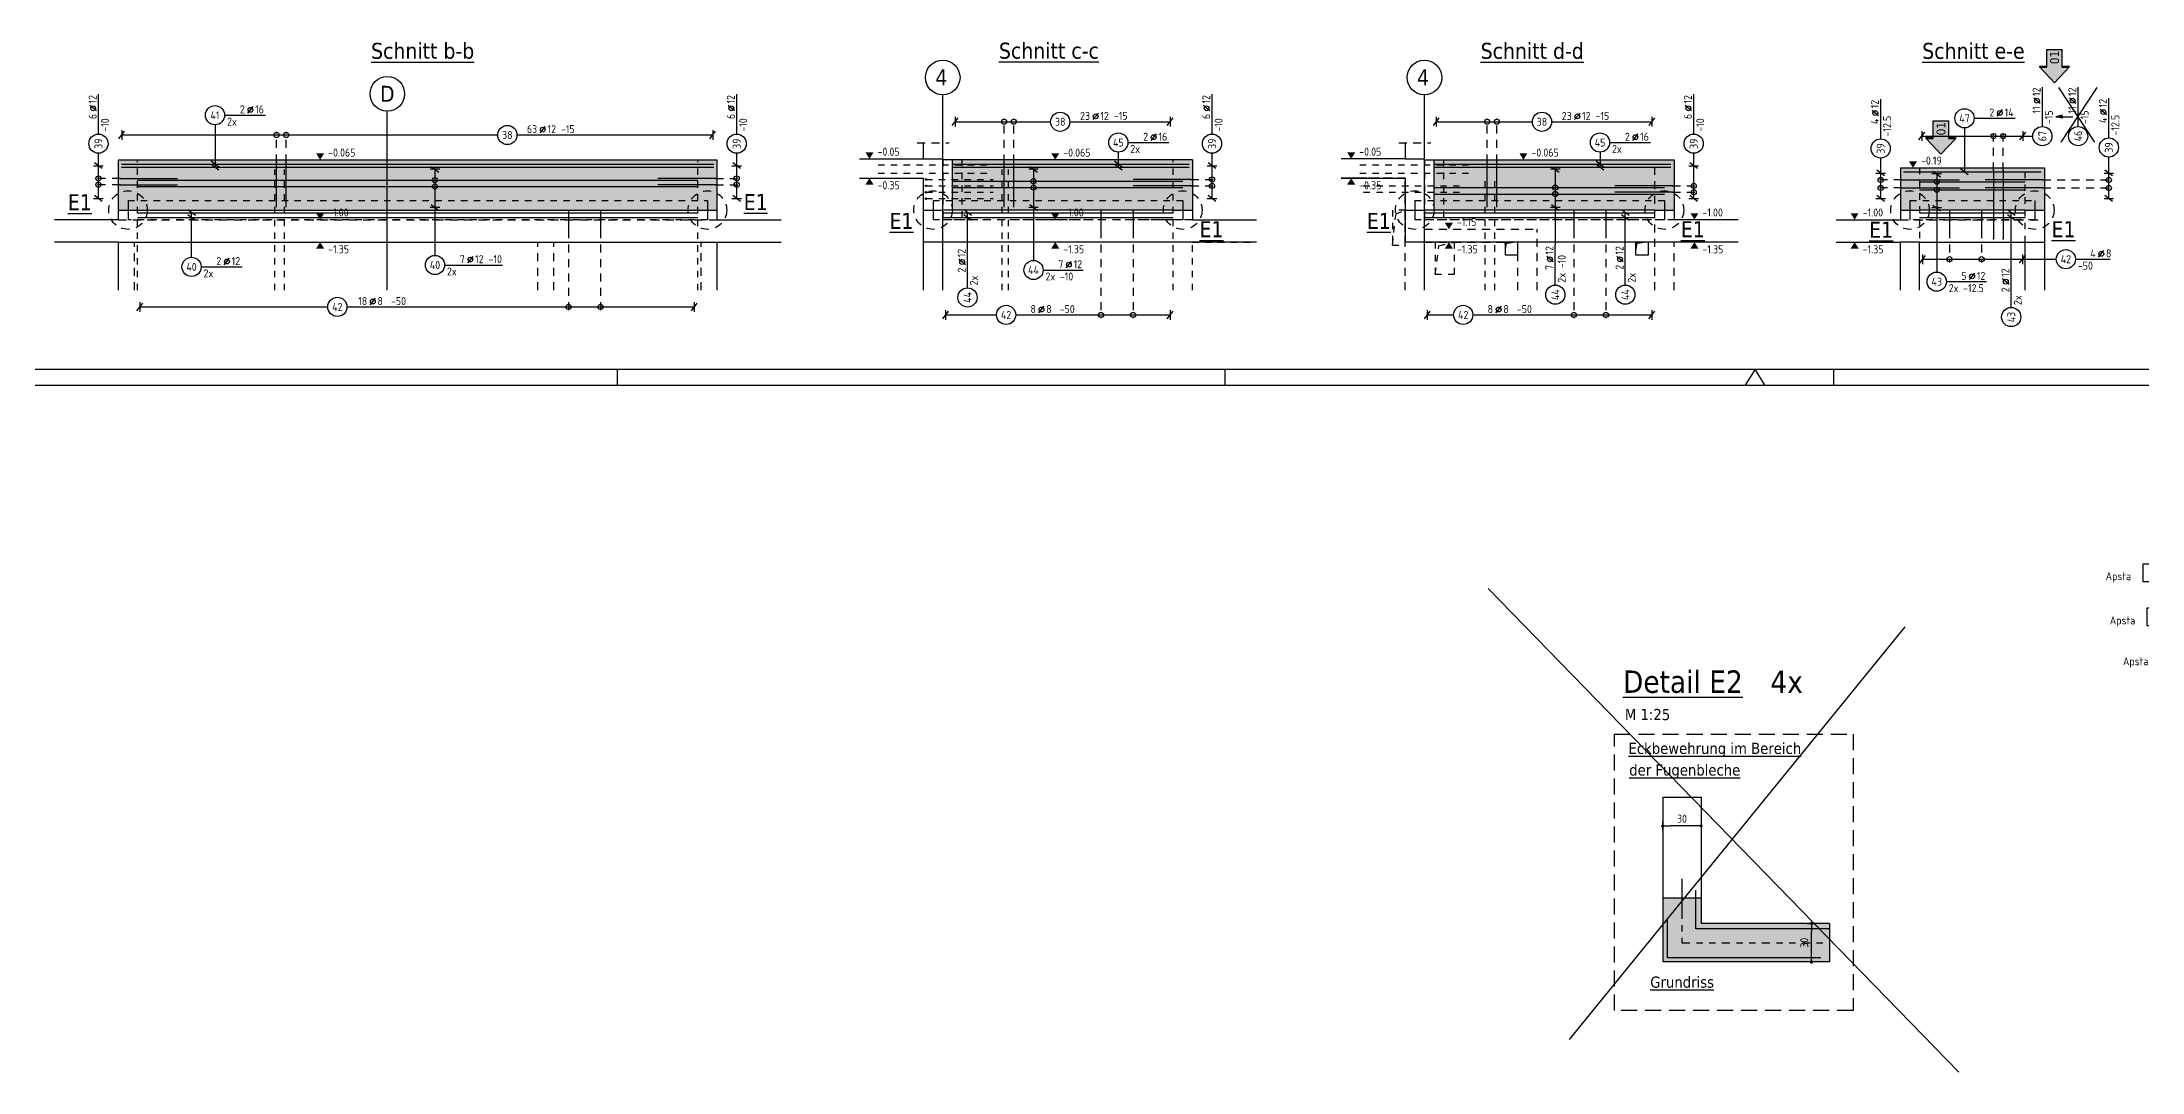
# Model space of a CAD drawing. Extents: x -14 to 117, y -15 to 42.
# Drawn here: x 12.47 to 45.27, y -10.73 to 5.36 of the extents above; entities that cross this region are included whole.
import ezdxf
from ezdxf.enums import TextEntityAlignment as Align

# ---------------------------------------------------------------- set-up
doc = ezdxf.new("R2010")
doc.units = 0
doc.header["$LTSCALE"] = 0.5
for name, pattern in [('AUSGEZOGEN', [1000.01, 1000, 0.01]), ('DOT', [0.175, 0.05, -0.125]), ('GETRENNT2', [0.625, 0.25, -0.125, 0, -0.125, 0, -0.125]), ('HIDDEN', [0.375, 0.25, -0.125]), ('HIDDEN2', [0.187, 0.125, -0.062]), ('HIDDEN4', [0.12, 0.02, -0.1]), ('PUNKT', [0.175, 0.05, -0.125]), ('STRICHLINIE', [0.75, 0.5, -0.25]), ('VERDECKT', [0.375, 0.25, -0.125])]:
    doc.linetypes.add(name, pattern=pattern)
for name, color, linetype in [('ACHSEN', 7, 'Continuous'), ('AFB', 7, 'Continuous'), ('AFU', 7, 'Continuous'), ('APS', 7, 'Continuous'), ('BETON', 7, 'Continuous'), ('DETAIL', 7, 'Continuous'), ('DRUEBER', 7, 'Continuous'), ('Fugenband', 7, 'Continuous'), ('grau_dunkel', 7, 'Continuous'), ('grau_hell', 7, 'Continuous'), ('grau_mittel', 7, 'Continuous'), ('HILFE', 7, 'Continuous'), ('index', 7, 'Continuous'), ('koten', 7, 'Continuous'), ('MASSE', 7, 'Continuous'), ('OBJEKT', 7, 'Continuous'), ('RAHMEN', 7, 'Continuous'), ('RND', 7, 'Continuous'), ('SCHATTEN', 7, 'Continuous'), ('SFP_Achsen', 7, 'Continuous'), ('TEXT', 7, 'Continuous'), ('VERDECKT', 7, 'Continuous'), ('WBZ', 7, 'Continuous')]:
    doc.layers.add(name, color=color, linetype=linetype)
doc.layers.add('NOPLOT', color=7, linetype='Continuous', plot=False)
doc.styles.add('helv', font='tahoma.ttf')
doc.styles.add('txt', font='isocp.shx')
doc.linetypes.add('AFU_50K', pattern='A,0.15,["/",Standard,S=0.2,R=0,X=-0.01,Y=-0.1],0.07,["/",Standard,S=0.2,R=0,X=-0.01,Y=-0.1],0.15', length=0.37)
doc.linetypes.add('AFU_50L', pattern='A,0.75,["/",Standard,S=0.2,R=0,X=-0.01,Y=-0.1],0.07,["/",Standard,S=0.2,R=0,X=-0.01,Y=-0.1],0.75', length=1.57)
doc.linetypes.add('AFU_50M', pattern='A,0.45,["/",Standard,S=0.2,R=0,X=-0.01,Y=-0.1],0.07,["/",Standard,S=0.2,R=0,X=-0.01,Y=-0.1],0.45', length=0.97)
doc.dimstyles.new('DOT_I', dxfattribs={"dimscale": 0.5, "dimtxt": 0.25, "dimasz": 0.25, "dimexe": 0.1, "dimexo": 0.3, "dimgap": 0.1, "dimtad": 1, "dimdec": 3, "dimzin": 3, "dimtxsty": 'txt', "dimblk": 'DOT', "dimblk1": 'DOT', "dimblk2": 'DOT', "dimsah": 1, "dimcen": 0.1, "dimse1": 1, "dimse2": 1, "dimazin": 0, "dimtfac": 1, "dimtdec": 4, "dimtix": 1, "dimtmove": 2, "dimatfit": 3, "dimfxl": 0, "dimtvp": 1, "dimtolj": 1, "dimtzin": 0, "dimarcsym": 0})

# ---------------------------------------------------------------- blocks, each defined once
blk = doc.blocks.new('okrd_o')
at = {"layer": 'koten', "color": 7, "linetype": 'Continuous'}
blk.add_solid([(-0.125, 0.202), (0.125, 0.202), (0, 0)], dxfattribs=at)
at = {"layer": 'koten', "style": 'txt'}
blk.add_attdef('OKRD', (0.25, 0.1), '', height=0.25, dxfattribs=at)
blk = doc.blocks.new('okrd_u')
at = {"layer": 'koten', "color": 7, "linetype": 'Continuous'}
blk.add_solid([(-0.125, -0.202), (0.125, -0.202), (0, 0)], dxfattribs=at)
at = {"layer": 'koten', "style": 'txt'}
blk.add_attdef('OKRD', (0.25, -0.35), '', height=0.25, dxfattribs=at)
blk = doc.blocks.new('lei_gre')
at = {"layer": 'RND', "color": 7, "linetype": 'Continuous'}
for p, q in [((-0.09, -0.12), (0.09, 0.12)), ((0, 0.15), (0, -0.15))]:
    blk.add_line(p, q, dxfattribs=at)
blk = doc.blocks.new('RND_LEI')
at = {"layer": 'RND', "color": 7, "linetype": 'Continuous'}
blk.add_line((1.022, 0.066), (1.19, 0.27), dxfattribs=at)
for centre, radius in [((0, 0), 0.3), ((1.106, 0.168), 0.075)]:
    blk.add_circle(centre, radius, dxfattribs=at)
at = {"layer": 'RND', "color": 7, "linetype": 'Continuous', "style": 'txt'}
blk.add_attdef('POSL', text='', height=0.25, dxfattribs=at).set_placement((0, 0), align=Align.MIDDLE)
blk.add_attdef('ANZ', text='', height=0.25, dxfattribs=at).set_placement((0.931, 0.057), align=Align.RIGHT)
for tag, p in [('DUM', (1.253, 0.057)), ('ABSTD', (1.674, 0.057)), ('POSTXT', (0.374, -0.327))]:
    blk.add_attdef(tag, p, '', height=0.25, dxfattribs=at)
blk = doc.blocks.new('DOT')
at = {"layer": 'MASSE', "color": 7, "linetype": 'Continuous'}
for p, q in [((0, 0), (-1, 0)), ((0, 0.54), (0, -0.54))]:
    blk.add_line(p, q, dxfattribs=at)
at = {"layer": 'MASSE', "color": 7, "linetype": 'Continuous', "const_width": 0.2}
blk.add_lwpolyline([(-0.1, 0, 1), (0.1, 0, 1)], format="xyb", close=True, dxfattribs=at)
blk = doc.blocks.new('*D67')
at = {"layer": 'Defpoints', "color": 0, "linetype": 'AUSGEZOGEN', "transparency": 16777216}
for p in [(40.106, -8.412), (40.106, -8.412), (40.106, -9.012)]:
    blk.add_point(p, dxfattribs=at)
at = {"layer": 'MASSE', "color": 0, "linetype": 'AUSGEZOGEN', "lineweight": -2, "transparency": 16777216}
blk.add_line((40.106, -8.887), (40.106, -8.537), dxfattribs=at)
at = {"layer": 'MASSE', "color": 0, "linetype": 'AUSGEZOGEN', "lineweight": -2, "transparency": 16777216, "xscale": 0.125, "yscale": 0.125, "zscale": 0.125}
for p, rotation in [((40.106, -8.412), 90), ((40.106, -9.012), 270)]:
    blk.add_blockref('DOT', p, dxfattribs=dict(at, rotation=rotation))
at = {"layer": 'MASSE', "color": 0, "linetype": 'AUSGEZOGEN', "transparency": 16777216, "insert": (39.993, -8.712), "char_height": 0.125, "attachment_point": 5, "rotation": 90, "style": 'txt'}
blk.add_mtext('\\A1;30', dxfattribs=at)
blk = doc.blocks.new('*D68')
at = {"layer": 'Defpoints', "color": 0, "linetype": 'AUSGEZOGEN', "transparency": 16777216}
for p in [(37.783, -6.886), (37.783, -6.886), (38.383, -6.886)]:
    blk.add_point(p, dxfattribs=at)
at = {"layer": 'MASSE', "color": 0, "linetype": 'AUSGEZOGEN', "lineweight": -2, "transparency": 16777216}
blk.add_line((38.258, -6.886), (37.908, -6.886), dxfattribs=at)
at = {"layer": 'MASSE', "color": 0, "linetype": 'AUSGEZOGEN', "lineweight": -2, "transparency": 16777216, "xscale": 0.125, "yscale": 0.125, "zscale": 0.125, "rotation": 180}
blk.add_blockref('DOT', (37.783, -6.886), dxfattribs=at)
at = {"layer": 'MASSE', "color": 0, "linetype": 'AUSGEZOGEN', "lineweight": -2, "transparency": 16777216, "xscale": 0.125, "yscale": 0.125, "zscale": 0.125}
blk.add_blockref('DOT', (38.383, -6.886), dxfattribs=at)
at = {"layer": 'MASSE', "color": 0, "linetype": 'AUSGEZOGEN', "transparency": 16777216, "insert": (38.083, -6.774), "char_height": 0.125, "attachment_point": 5, "style": 'txt'}
blk.add_mtext('\\A1;30', dxfattribs=at)
blk = doc.blocks.new('APS_AUSZ')
at = {"layer": 'APS', "color": 1, "linetype": 'Continuous'}
blk.add_lwpolyline([(0.261, 0), (-0.261, 0), (-0.261, 0.565), (0.261, 0.565)], close=True, dxfattribs=at)
at = {"layer": 'APS', "color": 7, "linetype": 'Continuous', "style": 'txt'}
for s, p in [('Apsta', (-1.43, 0.049)), ('Stück', (1.528, 0.049))]:
    blk.add_text(s, height=0.25, dxfattribs=at).set_placement(p)
at = {"layer": 'APS', "color": 1, "linetype": 'Continuous', "style": 'txt'}
blk.add_attdef('POSA', text='', height=0.35, dxfattribs=at).set_placement((0, 0.126), align=Align.CENTER)
at = {"layer": 'APS', "color": 7, "linetype": 'Continuous', "style": 'txt'}
blk.add_attdef('STKA', text='', height=0.25, dxfattribs=at).set_placement((1.291, 0.049), align=Align.RIGHT)
blk.add_attdef('ARTA', (2.668, 0.049), '', height=0.25, dxfattribs=at)
at = {"layer": 'APS', "style": 'txt'}
blk.add_attdef('TEXTA', (3.962, 0.049), '', height=0.25, dxfattribs=at)
blk = doc.blocks.new('A0-38-0')
at = {"color": 7, "linetype": 'Continuous'}
for p, q in [((78.45, 0.5), (78.14, 0)), ((78.76, 0), (78.45, 0.5))]:
    blk.add_line(p, q, dxfattribs=at)
at = {"layer": 'RAHMEN'}
blk.add_line((0, 0), (156.9, 0), dxfattribs=at)
at = {"layer": 'RAHMEN', "color": 5}
blk.add_line((2, 0.5), (156.4, 0.5), dxfattribs=at)
at = {"layer": 'RAHMEN', "color": 7}
for p, q in [((42.9, 0.5), (42.9, 0)), ((61.9, 0), (61.9, 0.5)), ((80.9, 0.5), (80.9, 0))]:
    blk.add_line(p, q, dxfattribs=at)
blk = doc.blocks.new('hin_ind5')
at = {"layer": 'grau_hell', "linetype": 'AUSGEZOGEN'}
h = blk.add_hatch(color=9, dxfattribs=at)
h.dxf.hatch_style = 2
h.paths.add_polyline_path([(0, 0), (0.619, -0.577), (0.619, -0.3), (1.306, -0.3), (1.306, 0.3), (0.619, 0.3), (0.619, 0.577)])
h.paths.add_polyline_path([(0.34, -0.274), (1.311, -0.274), (1.311, 0.274), (0.34, 0.274)], flags=9)
at = {"layer": 'OBJEKT', "linetype": 'AUSGEZOGEN'}
for points in [[(0.619, 0.3), (0.66, 0.3), (0.66, 0.577), (0.619, 0.577)], [(0.619, -0.577), (0.66, -0.577), (0.66, -0.3), (0.619, -0.3)]]:
    blk.add_hatch(color=1, dxfattribs=at).paths.add_polyline_path(points)
at = {"layer": 'OBJEKT', "color": 1, "linetype": 'AUSGEZOGEN'}
for p, q in [((0, 0), (0.619, 0.577)), ((0, 0), (0.619, -0.577)), ((0.619, 0.577), (0.619, 0.3)), ((0.619, 0.577), (0.66, 0.577)), ((0.619, 0.3), (1.306, 0.3)), ((0.66, 0.577), (0.66, 0.3)), ((1.306, 0.3), (1.306, -0.3)), ((0.619, -0.3), (0.619, -0.577)), ((0.619, -0.3), (1.306, -0.3)), ((0.66, -0.3), (0.66, -0.577))]:
    blk.add_line(p, q, dxfattribs=at)
at = {"layer": 'OBJEKT', "color": 7, "linetype": 'AUSGEZOGEN'}
blk.add_line((0.619, -0.577), (0.66, -0.577), dxfattribs=at)
at = {"layer": 'index', "color": 1, "linetype": 'Continuous', "style": 'helv'}
blk.add_attdef('INDEX', text='', height=0.35, rotation=360, dxfattribs=at).set_placement((1.259, 0), align=Align.MIDDLE_RIGHT)
blk = doc.blocks.new('Pfeillinie')
at = {"layer": 'TEXT', "linetype": 'Continuous'}
blk.add_hatch(color=7, dxfattribs=at).paths.add_polyline_path([(0, 0), (-0.8, 0.2), (-0.8, 0), (-0.8, -0.2)])
at = {"layer": 'TEXT', "color": 7, "linetype": 'Continuous'}
for p, q in [((-0.8, 0), (-0.8, 0.2)), ((-0.8, 0.2), (0, 0)), ((-0.8, 0), (-0.8, -0.2)), ((-0.8, -0.2), (0, 0))]:
    blk.add_line(p, q, dxfattribs=at)

msp = doc.modelspace()

# ---------------------------------------------------------------- hatches: boundary and pattern name
at = {"layer": 'grau_dunkel'}
h = msp.add_hatch(color=21, dxfattribs=at)
h.paths.add_polyline_path([(22.712, 2.7342), (23.012, 2.7342), (23.012, 3.5192), (22.712, 3.5192)])
h.paths.add_polyline_path([(13.962, 3.5192), (13.662, 3.5192), (13.662, 2.7342), (13.962, 2.7342)])
for points in [[(30.4362, 2.7342), (30.4362, 3.5192), (30.1362, 3.5192), (30.1362, 2.7342)], [(37.6598, 2.7342), (37.9598, 2.7342), (37.9598, 3.5192), (37.6598, 3.5192)]]:
    msp.add_hatch(color=21, dxfattribs=at).paths.add_polyline_path(points)
h = msp.add_hatch(color=21, dxfattribs=at)
h.paths.add_polyline_path([(43.7441, 3.3942), (43.4441, 3.3942), (43.4441, 2.7342), (43.7441, 2.7342)])
h.paths.add_polyline_path([(41.7941, 3.3942), (41.4941, 3.3942), (41.4941, 2.7342), (41.7941, 2.7342)])
at = {"layer": 'grau_hell'}
for points in [[(13.962, 2.7342), (22.712, 2.7342), (22.712, 3.5192), (13.962, 3.5192)], [(30.1362, 2.7342), (30.1362, 3.5192), (26.6862, 3.5192), (26.6862, 2.7342)], [(37.6598, 3.5192), (34.2098, 3.5192), (34.2098, 2.7342), (37.6598, 2.7342)], [(41.7941, 3.3942), (41.7941, 2.7342), (43.4441, 2.7342), (43.4441, 3.3942)]]:
    msp.add_hatch(color=9, dxfattribs=at).paths.add_polyline_path(points)
at = {"layer": 'grau_mittel'}
msp.add_hatch(color=61, dxfattribs=at).paths.add_polyline_path([(38.383, -8.0122), (37.783, -8.0122), (37.783, -9.0122), (40.3864, -9.0122), (40.3864, -8.4122), (38.383, -8.4122)])

# ---------------------------------------------------------------- linework, layer by layer
at = {"layer": 'ACHSEN', "color": 140, "linetype": 'AUSGEZOGEN'}
for p, q in [((17.862, 1.4842), (17.862, 4.2792)), ((26.5362, 1.4842), (26.5362, 4.5342)), ((34.0598, 1.4842), (34.0598, 4.5342))]:
    msp.add_line(p, q, dxfattribs=at)
at = {"layer": 'AFB', "color": 1, "linetype": 'AUSGEZOGEN'}
for p, q in [((13.812, 2.8842), (13.812, 2.5842)), ((22.862, 2.8842), (22.862, 2.5842)), ((26.3862, 2.8842), (26.3862, 2.5842)), ((30.2862, 2.8842), (30.2862, 2.5842)), ((33.9098, 2.8842), (33.9098, 2.5842)), ((37.8098, 2.8842), (37.8098, 2.5842)), ((41.6441, 2.8842), (41.6441, 2.5842)), ((43.5941, 2.8842), (43.5941, 2.5842))]:
    msp.add_line(p, q, dxfattribs=at)
at = {"layer": 'AFU', "color": 8, "linetype": 'AFU_50K'}
for p, q in [((26.2362, 3.5342), (26.5362, 3.5342)), ((33.7598, 3.5342), (34.0598, 3.5342)), ((33.7598, 2.7342), (33.7598, 2.2342)), ((41.7941, 2.2342), (41.4941, 2.2342)), ((43.4441, 2.2342), (43.7441, 2.2342))]:
    msp.add_line(p, q, dxfattribs=at)
at = {"layer": 'AFU', "color": 8, "linetype": 'AFU_50L'}
for p, q in [((26.6862, 3.5192), (26.6862, 2.7342)), ((34.2098, 3.5192), (34.2098, 2.7342)), ((32.7598, 3.2342), (33.7598, 3.2342)), ((33.7598, 3.2342), (33.7598, 2.7342)), ((13.962, 2.7342), (22.712, 2.7342)), ((30.1362, 2.7342), (26.5362, 2.7342)), ((37.6598, 2.7342), (34.0598, 2.7342)), ((43.4441, 2.7342), (41.7941, 2.7342)), ((13.662, 2.2342), (23.012, 2.2342)), ((31.4362, 2.2342), (26.2362, 2.2342)), ((35.3198, 2.2342), (33.7598, 2.2342)), ((37.3598, 2.2342), (35.5198, 2.2342)), ((38.9598, 2.2342), (37.5598, 2.2342))]:
    msp.add_line(p, q, dxfattribs=at)
at = {"layer": 'AFU', "color": 8, "linetype": 'AFU_50M'}
for p, q in [((13.662, 2.7342), (13.962, 2.7342)), ((22.712, 2.7342), (23.012, 2.7342)), ((26.2362, 2.7342), (26.5362, 2.7342)), ((30.1362, 2.7342), (30.4362, 2.7342)), ((33.7598, 2.7342), (34.0598, 2.7342)), ((37.6598, 2.7342), (37.9598, 2.7342)), ((41.4941, 2.7342), (41.7941, 2.7342)), ((43.4441, 2.7342), (43.7441, 2.7342)), ((37.783, -8.0122), (38.383, -8.0122))]:
    msp.add_line(p, q, dxfattribs=at)
at = {"layer": 'AFU', "color": 5, "linetype": 'AUSGEZOGEN'}
msp.add_line((38.083, -7.7122), (38.083, -8.3122), dxfattribs=at)
at = {"layer": 'BETON', "color": 6, "linetype": 'AUSGEZOGEN'}
for p, q in [((26.2362, 3.5342), (26.2362, 3.7842)), ((26.5362, 3.5192), (26.5362, 3.7842)), ((33.7598, 3.7842), (33.7598, 3.5342)), ((34.0598, 3.5192), (34.0598, 3.7842)), ((13.662, 3.5192), (23.012, 3.5192)), ((13.662, 2.5842), (13.662, 3.5192)), ((23.012, 2.5842), (23.012, 3.5192)), ((25.2362, 3.5342), (26.2362, 3.5342)), ((30.4362, 3.5192), (26.5362, 3.5192)), ((30.4362, 3.5192), (30.4362, 2.5842)), ((33.7598, 3.5342), (32.7598, 3.5342)), ((34.0598, 3.5192), (37.9598, 3.5192)), ((37.9598, 3.5192), (37.9598, 2.5842)), ((41.4941, 3.3942), (43.7441, 3.3942)), ((41.4941, 3.3942), (41.4941, 2.5842)), ((43.7441, 3.3942), (43.7441, 1.4842)), ((25.2362, 3.2342), (26.2362, 3.2342)), ((26.2362, 1.4842), (26.2362, 3.2342)), ((13.662, 2.5842), (12.662, 2.5842)), ((23.012, 2.5842), (24.012, 2.5842)), ((30.4362, 2.5842), (31.4362, 2.5842)), ((38.9598, 2.5842), (37.9598, 2.5842)), ((40.4941, 2.5842), (41.4941, 2.5842)), ((13.662, 2.2342), (12.662, 2.2342)), ((13.662, 1.4842), (13.662, 2.2342)), ((23.012, 1.4842), (23.012, 2.2342)), ((23.012, 2.2342), (24.012, 2.2342)), ((40.4941, 2.2342), (41.4941, 2.2342)), ((41.4941, 1.4842), (41.4941, 2.2342)), ((41.7941, 1.4842), (41.7941, 2.2342)), ((41.7941, 2.2342), (43.4441, 2.2342)), ((43.4441, 1.4842), (43.4441, 2.2342)), ((37.783, -6.4365), (37.783, -9.0122)), ((38.383, -6.4365), (38.383, -8.4122)), ((40.3864, -8.4122), (38.383, -8.4122)), ((40.3864, -9.0122), (37.783, -9.0122))]:
    msp.add_line(p, q, dxfattribs=at)
for points in [[(35.3198, 2.2342), (35.3198, 2.0342), (35.5198, 2.0342), (35.5198, 2.2342)], [(37.3598, 2.2342), (37.3598, 2.0342), (37.5598, 2.0342), (37.5598, 2.2342)]]:
    msp.add_lwpolyline(points, close=True, dxfattribs=at)
at = {"layer": 'DETAIL', "color": 102, "linetype": 'STRICHLINIE'}
msp.add_lwpolyline([(37.0315, -9.7717), (37.0315, -5.4528), (40.757, -5.4528), (40.757, -9.7717)], close=True, dxfattribs=at)
at = {"layer": 'DETAIL', "color": 102, "linetype": 'VERDECKT'}
for centre in [(13.812, 2.7342), (22.862, 2.7342), (26.3862, 2.7342), (30.2862, 2.7342), (33.9098, 2.7342), (37.8098, 2.7342), (41.6441, 2.7342), (43.5941, 2.7342)]:
    msp.add_circle(centre, 0.3012, dxfattribs=at)
at = {"layer": 'DRUEBER', "color": 7, "linetype": 'DOT'}
for p, q in [((13.962, 1.4842), (13.962, 3.5192)), ((22.712, 1.4842), (22.712, 3.5192)), ((26.5362, 1.4842), (26.5362, 3.5192)), ((34.0598, 3.5192), (34.0598, 2.5842)), ((41.7941, 3.3942), (41.7941, 2.2342)), ((43.4441, 2.2342), (43.4441, 3.3942)), ((33.7598, 3.2342), (32.7598, 3.2342)), ((33.7598, 2.2342), (33.7598, 3.2342)), ((37.9598, 2.5842), (34.0598, 2.5842)), ((30.4362, 2.2342), (31.4362, 2.2342)), ((35.3198, 2.2342), (33.7598, 2.2342)), ((37.3598, 2.2342), (35.5198, 2.2342)), ((38.9598, 2.2342), (37.5598, 2.2342))]:
    msp.add_line(p, q, dxfattribs=at)
at = {"layer": 'DRUEBER', "color": 7, "linetype": 'PUNKT'}
for p, q in [((30.1362, 1.4842), (30.1362, 3.5192)), ((30.4362, 1.4842), (30.4362, 2.2342))]:
    msp.add_line(p, q, dxfattribs=at)
at = {"layer": 'Fugenband', "color": 102, "linetype": 'HIDDEN4'}
for p, q in [((26.5362, 3.5192), (26.5362, 2.5842)), ((26.8362, 3.5192), (26.8362, 2.5842)), ((34.0598, 3.5192), (34.0598, 2.5842)), ((34.3598, 3.5192), (34.3598, 2.5842)), ((13.812, 2.8842), (22.862, 2.8842)), ((26.3862, 2.8842), (30.2862, 2.8842)), ((33.9098, 2.8842), (37.8098, 2.8842)), ((41.6441, 2.8842), (43.5941, 2.8842)), ((22.862, 2.5842), (13.812, 2.5842)), ((30.2862, 2.5842), (26.3862, 2.5842)), ((37.8098, 2.5842), (33.9098, 2.5842)), ((43.5941, 2.5842), (41.6441, 2.5842))]:
    msp.add_line(p, q, dxfattribs=at)
at = {"layer": 'Fugenband', "color": 7, "linetype": 'GETRENNT2'}
for p, q in [((38.083, -8.0122), (38.083, -8.7122)), ((38.083, -8.7122), (40.3864, -8.7122))]:
    msp.add_line(p, q, dxfattribs=at)
at = {"layer": 'HILFE', "color": 102, "linetype": 'AUSGEZOGEN'}
for p, q in [((44.5329, 3.7944), (43.9704, 4.647)), ((44.0074, 3.7944), (44.5699, 4.647))]:
    msp.add_line(p, q, dxfattribs=at)
at = {"layer": 'HILFE', "color": 102, "linetype": 'HIDDEN'}
for p, q in [((26.1362, 3.7842), (26.6362, 3.7842)), ((33.6598, 3.7842), (34.1598, 3.7842))]:
    msp.add_line(p, q, dxfattribs=at)
at = {"layer": 'NOPLOT', "color": 191, "linetype": 'AUSGEZOGEN'}
for p, q in [((35.0574, -3.1751), (42.4073, -10.7311)), ((36.3246, -10.2222), (41.5673, -3.7785)), ((37.783, -6.4365), (38.383, -6.4365)), ((40.3864, -8.4122), (40.3864, -9.0122))]:
    msp.add_line(p, q, dxfattribs=at)
at = {"layer": 'RND', "color": 7, "linetype": 'AUSGEZOGEN'}
for p, q in [((43.7127, 4.0397), (43.7127, 4.656)), ((44.2701, 4.0397), (44.2701, 4.656)), ((13.3499, 3.9215), (13.3499, 4.544)), ((23.3187, 3.9215), (23.3187, 4.544)), ((30.743, 3.9215), (30.743, 4.544)), ((38.2666, 3.9215), (38.2666, 4.544)), ((41.1867, 3.8465), (41.1867, 4.469)), ((44.7502, 3.8616), (44.7502, 4.4842)), ((15.3206, 4.2165), (15.9606, 4.2165)), ((26.7304, 4.1139), (28.2225, 4.1139)), ((28.5225, 4.1139), (30.0899, 4.1139)), ((34.2458, 4.1139), (35.7461, 4.1139)), ((36.0461, 4.1139), (37.6135, 4.1139)), ((42.6459, 4.168), (43.2859, 4.168)), ((13.3499, 3.4278), (13.3499, 3.6215)), ((13.7126, 3.9072), (19.587, 3.9072)), ((19.887, 3.9072), (22.9452, 3.9072)), ((23.3187, 3.4278), (23.3187, 3.6215)), ((29.4295, 3.7894), (30.0695, 3.7894)), ((30.743, 3.4278), (30.743, 3.6215)), ((36.9531, 3.7894), (37.5931, 3.7894)), ((38.2666, 3.4278), (38.2666, 3.6215)), ((41.8296, 3.8897), (43.4066, 3.8897)), ((43.4066, 3.8897), (43.5627, 3.8897)), ((13.3499, 2.9149), (13.3499, 3.4278)), ((18.606, 3.3708), (18.606, 2.7751)), ((23.3187, 2.9149), (23.3187, 3.4278)), ((27.9549, 3.3708), (27.9549, 2.7751)), ((30.743, 2.9149), (30.743, 3.4278)), ((36.1049, 3.3708), (36.1049, 2.7751)), ((38.2666, 2.9149), (38.2666, 3.4278)), ((41.1867, 3.3128), (41.1867, 3.5465)), ((41.1867, 2.9149), (41.1867, 3.3128)), ((42.0623, 3.2992), (42.0623, 2.7673)), ((44.7502, 3.3128), (44.7502, 3.5616)), ((44.7502, 2.9149), (44.7502, 3.3128)), ((18.606, 2.7751), (18.606, 2.0261)), ((27.9549, 2.7751), (27.9549, 1.9476)), ((36.1049, 2.7751), (36.1049, 2.1861)), ((42.0623, 2.7673), (42.0623, 1.7658)), ((26.9239, 1.5198), (26.9239, 2.1598)), ((36.1049, 1.5624), (36.1049, 2.1861)), ((37.1985, 1.5627), (37.1985, 2.2027)), ((14.954, 1.8467), (15.594, 1.8467)), ((18.756, 1.8761), (19.6622, 1.8761)), ((28.1049, 1.7976), (28.7286, 1.7976)), ((41.842, 1.9666), (43.4, 1.9666)), ((43.2263, 1.2129), (43.2263, 1.8529)), ((43.4, 1.9666), (43.9293, 1.9666)), ((44.2293, 1.9666), (44.7719, 1.9666)), ((42.2123, 1.6158), (42.8387, 1.6158)), ((13.9963, 1.2213), (16.932, 1.2213)), ((17.232, 1.2213), (22.6559, 1.2213)), ((26.5819, 1.0965), (27.3768, 1.0965)), ((27.6768, 1.0965), (30.0887, 1.0965)), ((34.1055, 1.0965), (34.5169, 1.0965)), ((34.8169, 1.0965), (37.6122, 1.0965))]:
    msp.add_line(p, q, dxfattribs=at)
at = {"layer": 'RND', "color": 102, "linetype": 'AUSGEZOGEN'}
for p, q in [((15.1706, 4.0665), (15.1706, 3.402)), ((42.4959, 4.018), (42.4959, 3.332)), ((29.2795, 3.6394), (29.2795, 3.402)), ((36.8031, 3.6394), (36.8031, 3.402)), ((14.804, 1.9967), (14.804, 2.6931)), ((26.9239, 2.1598), (26.9239, 2.6931)), ((37.1985, 2.2027), (37.1985, 2.6931)), ((43.2263, 1.8529), (43.2263, 2.6931))]:
    msp.add_line(p, q, dxfattribs=at)
at = {"layer": 'RND', "color": 102, "linetype": 'VERDECKT'}
for p, q in [((16.133, 3.4792), (16.133, 3.9572)), ((16.283, 3.4792), (16.283, 3.9572)), ((27.4954, 3.4792), (27.4954, 4.1639)), ((27.6454, 3.4792), (27.6454, 4.1639)), ((35.0402, 3.4792), (35.0402, 4.1639)), ((35.1902, 3.4792), (35.1902, 4.1639)), ((42.9489, 3.3542), (42.9489, 3.9397)), ((43.0989, 3.3542), (43.0989, 3.9397)), ((13.687, 3.2295), (13.2999, 3.2295)), ((13.687, 3.1295), (13.2999, 3.1295)), ((22.987, 3.2295), (23.3687, 3.2295)), ((22.987, 3.1295), (23.3687, 3.1295)), ((30.4112, 3.2124), (30.793, 3.2124)), ((30.4112, 3.1124), (30.793, 3.1124)), ((37.9348, 3.1124), (38.3166, 3.1124)), ((37.9348, 3.0124), (38.3166, 3.0124)), ((41.5191, 3.2045), (41.1367, 3.2045)), ((41.5191, 3.0795), (41.1367, 3.0795)), ((43.7191, 3.2045), (44.8002, 3.2045)), ((43.7191, 3.0795), (44.8002, 3.0795)), ((20.6921, 2.4192), (20.6921, 1.1713)), ((21.1921, 2.4192), (21.1921, 1.1713)), ((29.0088, 2.4192), (29.0088, 1.0465)), ((29.5088, 2.4192), (29.5088, 1.0465)), ((36.3962, 2.4192), (36.3962, 1.0465)), ((36.8962, 2.4192), (36.8962, 1.0465)), ((42.2639, 2.4192), (42.2639, 1.9166)), ((42.7639, 2.4192), (42.7639, 1.9166))]:
    msp.add_line(p, q, dxfattribs=at)
at = {"layer": 'RND', "color": 102, "linetype": 'AUSGEZOGEN'}
msp.add_lwpolyline([(43.9234, 4.1926), (44.1888, 4.1926)], dxfattribs=at)
at = {"layer": 'RND', "color": 1, "linetype": 'AUSGEZOGEN'}
for points in [[(13.712, 3.452), (22.962, 3.452)], [(13.712, 3.402), (22.962, 3.402)], [(16.133, 2.7792), (16.133, 3.4792)], [(16.283, 2.7792), (16.283, 3.4792)], [(26.6862, 3.452), (30.3862, 3.452)], [(26.6862, 3.402), (30.3862, 3.402)], [(27.4954, 2.7792), (27.4954, 3.4792)], [(27.6454, 2.7792), (27.6454, 3.4792)], [(34.2098, 3.452), (37.9098, 3.452)], [(34.2098, 3.402), (37.9098, 3.402)], [(35.0402, 2.7792), (35.0402, 3.4792)], [(35.1902, 2.7792), (35.1902, 3.4792)], [(41.5441, 3.332), (43.6941, 3.332)], [(42.9489, 3.3542), (42.9489, 2.2842)], [(43.0989, 3.3542), (43.0989, 2.2842)], [(13.687, 3.2295), (14.587, 3.2295)], [(13.687, 3.1295), (14.587, 3.1295)], [(13.962, 3.2022), (22.712, 3.2022)], [(13.962, 3.1022), (22.712, 3.1022)], [(22.987, 3.2295), (22.087, 3.2295)], [(22.987, 3.1295), (22.087, 3.1295)], [(26.6862, 3.1851), (30.2862, 3.1851)], [(26.6862, 3.0851), (30.2862, 3.0851)], [(30.4112, 3.2124), (29.5112, 3.2124)], [(30.4112, 3.1124), (29.5112, 3.1124)], [(34.2098, 3.0851), (37.8098, 3.0851)], [(34.2098, 2.9851), (37.8098, 2.9851)], [(37.9348, 3.1124), (37.0348, 3.1124)], [(37.9348, 3.0124), (37.0348, 3.0124)], [(41.5191, 3.2045), (42.4191, 3.2045)], [(41.5191, 3.0795), (42.4191, 3.0795)], [(41.7941, 3.1772), (43.4441, 3.1772)], [(41.7941, 3.0522), (43.4441, 3.0522)], [(43.7191, 3.2045), (42.8191, 3.2045)], [(43.7191, 3.0795), (42.8191, 3.0795)], [(13.962, 2.6931), (22.712, 2.6931)], [(20.6921, 2.7192), (20.6921, 2.4192)], [(21.1921, 2.7192), (21.1921, 2.4192)], [(26.5362, 2.6931), (30.1362, 2.6931)], [(29.0088, 2.7192), (29.0088, 2.4192)], [(29.5088, 2.7192), (29.5088, 2.4192)], [(34.0598, 2.6931), (37.6598, 2.6931)], [(36.3962, 2.7192), (36.3962, 2.4192)], [(36.8962, 2.7192), (36.8962, 2.4192)], [(41.7941, 2.6931), (43.4441, 2.6931)], [(42.2639, 2.7192), (42.2639, 2.4192)], [(42.7639, 2.7192), (42.7639, 2.4192)], [(13.962, 2.6158), (22.712, 2.6158)], [(26.5362, 2.6158), (30.1362, 2.6158)], [(34.0598, 2.6158), (37.6598, 2.6158)], [(41.7941, 2.6158), (43.4441, 2.6158)], [(40.3974, -8.4927), (38.2974, -8.4927), (38.2974, -7.8927)], [(37.853, -8.3422), (37.853, -8.9422), (40.253, -8.9422)]]:
    msp.add_lwpolyline(points, dxfattribs=at)
at = {"layer": 'RND', "color": 1, "linetype": 'HIDDEN2'}
for points in [[(16.1036, 1.4842), (16.1036, 3.3662)], [(16.2536, 1.4842), (16.2536, 3.3662)], [(25.5262, 3.4397), (27.3262, 3.4397)], [(25.5262, 3.3124), (27.3262, 3.3124)], [(27.466, 1.4842), (27.466, 3.3662)], [(27.566, 1.4842), (27.566, 3.3662)], [(33.0498, 3.4397), (34.8498, 3.4397)], [(33.0498, 3.3124), (34.8498, 3.3124)], [(26.2762, 3.2124), (27.3262, 3.2124)], [(26.2762, 3.1124), (27.3262, 3.1124)], [(26.2762, 3.0124), (27.3262, 3.0124)], [(33.1098, 3.1124), (34.6998, 3.1124)], [(33.1098, 3.0124), (34.6998, 3.0124)], [(35.0108, 1.4842), (35.0108, 3.2792)], [(35.1608, 1.4842), (35.1608, 3.2792)], [(26.2762, 2.9124), (27.3262, 2.9124)]]:
    msp.add_lwpolyline(points, dxfattribs=at)
at = {"layer": 'RND', "color": 7, "linetype": 'AUSGEZOGEN', "const_width": 0.0125}
for points in [[(16.133, 3.4855, 1), (16.133, 3.473, 1)], [(16.283, 3.4855, 1), (16.283, 3.473, 1)], [(27.4954, 3.4855, 1), (27.4954, 3.473, 1)], [(27.6454, 3.4855, 1), (27.6454, 3.473, 1)], [(35.0402, 3.4855, 1), (35.0402, 3.473, 1)], [(35.1902, 3.4855, 1), (35.1902, 3.473, 1)], [(42.9489, 3.3605, 1), (42.9489, 3.348, 1)], [(43.0989, 3.3605, 1), (43.0989, 3.348, 1)], [(13.687, 3.2358, 1), (13.687, 3.2233, 1)], [(13.687, 3.1358, 1), (13.687, 3.1233, 1)], [(22.987, 3.2358, -1), (22.987, 3.2233, -1)], [(22.987, 3.1358, -1), (22.987, 3.1233, -1)], [(30.4112, 3.2186, -1), (30.4112, 3.2061, -1)], [(30.4112, 3.1186, -1), (30.4112, 3.1061, -1)], [(37.9348, 3.1186, -1), (37.9348, 3.1061, -1)], [(37.9348, 3.0186, -1), (37.9348, 3.0061, -1)], [(41.5191, 3.2108, 1), (41.5191, 3.1983, 1)], [(41.5191, 3.0858, 1), (41.5191, 3.0733, 1)], [(43.7191, 3.2108, -1), (43.7191, 3.1983, -1)], [(43.7191, 3.0858, -1), (43.7191, 3.0733, -1)], [(20.6921, 2.7255, 1), (20.6921, 2.713, 1)], [(21.1921, 2.7255, 1), (21.1921, 2.713, 1)], [(29.0088, 2.7255, 1), (29.0088, 2.713, 1)], [(29.5088, 2.7255, 1), (29.5088, 2.713, 1)], [(36.3962, 2.7255, 1), (36.3962, 2.713, 1)], [(36.8962, 2.7255, 1), (36.8962, 2.713, 1)], [(42.2639, 2.7255, 1), (42.2639, 2.713, 1)], [(42.7639, 2.7255, 1), (42.7639, 2.713, 1)], [(42.9489, 2.2905, 1), (42.9489, 2.278, 1)], [(43.0989, 2.2905, 1), (43.0989, 2.278, 1)]]:
    msp.add_lwpolyline(points, format="xyb", close=True, dxfattribs=at)
at = {"layer": 'RND', "color": 7, "linetype": 'AUSGEZOGEN'}
for centre, radius in [((16.133, 3.9072), 0.04), ((16.283, 3.9072), 0.04), ((27.4954, 4.1139), 0.04), ((27.6454, 4.1139), 0.04), ((35.0402, 4.1139), 0.04), ((35.1902, 4.1139), 0.04), ((42.9489, 3.8897), 0.04), ((43.0989, 3.8897), 0.04), ((13.3499, 3.2295), 0.04), ((13.3499, 3.1295), 0.04), ((18.606, 3.2022), 0.04), ((18.606, 3.1022), 0.04), ((23.3187, 3.2295), 0.04), ((23.3187, 3.1295), 0.04), ((26.2762, 3.2124), 0.0125), ((26.2762, 3.1124), 0.0125), ((26.2762, 3.0124), 0.0125), ((27.9549, 3.1851), 0.04), ((27.9549, 3.0851), 0.04), ((30.743, 3.2124), 0.04), ((30.743, 3.1124), 0.04), ((36.1049, 3.0851), 0.04), ((36.1049, 2.9851), 0.04), ((38.2666, 3.1124), 0.04), ((38.2666, 3.0124), 0.04), ((41.1867, 3.2045), 0.04), ((41.1867, 3.0795), 0.04), ((42.0623, 3.1772), 0.04), ((42.0623, 3.0522), 0.04), ((44.7502, 3.2045), 0.04), ((44.7502, 3.0795), 0.04), ((26.2762, 2.9124), 0.0125), ((42.2639, 1.9666), 0.04), ((42.7639, 1.9666), 0.04), ((20.6921, 1.2213), 0.04), ((21.1921, 1.2213), 0.04), ((29.0088, 1.0965), 0.04), ((29.5088, 1.0965), 0.04), ((36.3962, 1.0965), 0.04), ((36.8962, 1.0965), 0.04)]:
    msp.add_circle(centre, radius, dxfattribs=at)
at = {"layer": 'SCHATTEN', "color": 1, "linetype": 'AUSGEZOGEN'}
for points in [[(35.3198, 2.0342, 0, 0.0326, 0), (35.3361, 2.2329, 0, 0, 0), (35.3212, 2.218, 0.0326, 0, 0), (35.5198, 2.2342, 0, 0, 0)], [(37.3598, 2.0342, 0, 0.0326, 0), (37.3761, 2.2329, 0, 0, 0), (37.3612, 2.218, 0.0326, 0, 0), (37.5598, 2.2342, 0, 0, 0)]]:
    msp.add_lwpolyline(points, format="xyseb", dxfattribs=at)
at = {"layer": 'SFP_Achsen', "color": 7, "linetype": 'AUSGEZOGEN'}
for centre in [(26.5362, 4.8047), (34.0598, 4.8047), (17.862, 4.5497)]:
    msp.add_circle(centre, 0.2705, dxfattribs=at)
at = {"layer": 'VERDECKT', "color": 7, "linetype": 'VERDECKT'}
for p, q in [((26.5362, 2.5842), (26.5362, 3.5192)), ((34.0598, 2.4342), (34.0598, 3.5192)), ((37.6598, 1.4842), (37.6598, 3.5192)), ((33.7598, 3.2342), (32.7598, 3.2342)), ((33.7598, 1.4842), (33.7598, 3.2342)), ((13.662, 2.5842), (23.012, 2.5842)), ((30.4362, 2.5842), (26.5362, 2.5842)), ((35.8198, 1.4842), (35.8198, 2.4342)), ((13.912, 1.4842), (13.912, 2.2342)), ((13.912, 2.2342), (20.212, 2.2342)), ((20.212, 1.4842), (20.212, 2.2342)), ((20.462, 1.4842), (20.462, 2.2342)), ((20.462, 2.2342), (22.762, 2.2342)), ((22.762, 1.4842), (22.762, 2.2342)), ((26.5362, 1.4842), (26.5362, 2.2342)), ((34.0598, 1.4842), (34.0598, 2.2342)), ((35.5198, 1.4842), (35.5198, 2.0342)), ((37.9598, 1.4842), (37.9598, 2.2342)), ((38.9598, 2.2342), (37.9598, 2.2342))]:
    msp.add_line(p, q, dxfattribs=at)
at = {"layer": 'VERDECKT', "color": 7, "linetype": 'HIDDEN'}
for p, q in [((34.0598, 2.4342), (35.8198, 2.4342)), ((41.4941, 2.5842), (43.7441, 2.5842)), ((31.4362, 2.2342), (26.5362, 2.2342)), ((34.0598, 2.2342), (35.3198, 2.2342))]:
    msp.add_line(p, q, dxfattribs=at)
at = {"layer": 'WBZ', "color": 102, "linetype": 'HIDDEN2'}
for p, q in [((33.5598, 2.1842), (33.6169, 2.6758)), ((33.6169, 2.6758), (33.7598, 2.7342)), ((34.2298, 1.7342), (34.2869, 2.1758)), ((34.2869, 2.1758), (34.5298, 2.2342))]:
    msp.add_line(p, q, dxfattribs=at)
for points in [[(33.5598, 2.1842), (33.7598, 2.1842), (33.7598, 2.7342), (33.5598, 2.7342)], [(34.2298, 1.7342), (34.5298, 1.7342), (34.5298, 2.2342), (34.2298, 2.2342)]]:
    msp.add_lwpolyline(points, close=True, dxfattribs=at)

# ---------------------------------------------------------------- block references
at = {"layer": 'APS', "color": 7, "linetype": 'AUSGEZOGEN', "xscale": 0.5, "yscale": 0.5, "zscale": 0.5}
for p, values in [((45.4152, -3.0723), {'POSA': '1', 'STKA': '225', 'ARTA': 'DBV-BS-22'}), ((45.4801, -3.7625), {'POSA': '2', 'STKA': '6', 'ARTA': 'DBV-BS-21'}), ((45.6853, -4.4019), {'POSA': '3', 'STKA': '2', 'ARTA': 'DBV-BS-7'})]:
    msp.add_blockref('APS_AUSZ', p, dxfattribs=at).add_auto_attribs(values)
at = {"layer": 'index', "color": 7, "linetype": 'AUSGEZOGEN', "xscale": 0.4, "yscale": 0.4, "zscale": 0.4, "rotation": 90}
for p in [(43.9022, 4.7198), (42.1289, 3.6073)]:
    msp.add_blockref('hin_ind5', p, dxfattribs=at).add_auto_attribs({'INDEX': '01'})
at = {"layer": 'koten', "color": 7, "linetype": 'AUSGEZOGEN'}
ref = msp.add_blockref('okrd_o', (16.8124, 3.5192), dxfattribs=dict(at, xscale=0.5, yscale=0.5, zscale=0.5))
ref.add_attrib('OKRD', '-0.065', (16.9374, 3.5692), dxfattribs={"layer": '0', "color": 0, "linetype": 'ByBlock', "height": 0.125, "style": 'txt'})
ref = msp.add_blockref('okrd_o', (25.3931, 3.5342), dxfattribs=dict(at, xscale=0.5, yscale=0.5, zscale=0.5))
ref.add_attrib('OKRD', '-0.05', (25.5181, 3.5842), dxfattribs={"layer": '0', "color": 0, "linetype": 'ByBlock', "height": 0.125, "style": 'txt'})
ref = msp.add_blockref('okrd_o', (28.294, 3.5192), dxfattribs=dict(at, xscale=0.5, yscale=0.5, zscale=0.5))
ref.add_attrib('OKRD', '-0.065', (28.419, 3.5692), dxfattribs={"layer": '0', "color": 0, "linetype": 'ByBlock', "height": 0.125, "style": 'txt'})
ref = msp.add_blockref('okrd_o', (32.9166, 3.5342), dxfattribs=dict(at, xscale=0.5, yscale=0.5, zscale=0.5))
ref.add_attrib('OKRD', '-0.05', (33.0416, 3.5842), dxfattribs={"layer": '0', "color": 0, "linetype": 'ByBlock', "height": 0.125, "style": 'txt'})
ref = msp.add_blockref('okrd_o', (35.607, 3.5192), dxfattribs=dict(at, xscale=0.5, yscale=0.5, zscale=0.5))
ref.add_attrib('OKRD', '-0.065', (35.732, 3.5692), dxfattribs={"layer": '0', "color": 0, "linetype": 'ByBlock', "height": 0.125, "style": 'txt'})
ref = msp.add_blockref('okrd_o', (41.6916, 3.3942), dxfattribs=dict(at, xscale=0.5, yscale=0.5, zscale=0.5))
ref.add_attrib('OKRD', '-0.19', (41.8166, 3.4442), dxfattribs={"layer": '0', "color": 0, "linetype": 'ByBlock', "height": 0.125, "style": 'txt'})
ref = msp.add_blockref('okrd_u', (25.3931, 3.2342), dxfattribs=dict(at, xscale=0.5, yscale=0.5, zscale=0.5))
ref.add_attrib('OKRD', '-0.35', (25.5181, 3.0592), dxfattribs={"layer": '0', "color": 0, "linetype": 'ByBlock', "height": 0.125, "style": 'txt'})
ref = msp.add_blockref('okrd_u', (32.9166, 3.2342), dxfattribs=dict(at, xscale=0.5, yscale=0.5, zscale=0.5))
ref.add_attrib('OKRD', '-0.35', (33.0416, 3.0592), dxfattribs={"layer": '0', "color": 0, "linetype": 'ByBlock', "height": 0.125, "style": 'txt'})
ref = msp.add_blockref('okrd_o', (16.8124, 2.5842), dxfattribs=dict(at, xscale=0.5, yscale=0.5, zscale=0.5))
ref.add_attrib('OKRD', '-1.00', (16.9374, 2.6342), dxfattribs={"layer": '0', "color": 0, "linetype": 'ByBlock', "height": 0.125, "style": 'txt'})
ref = msp.add_blockref('okrd_o', (28.294, 2.5842), dxfattribs=dict(at, xscale=0.5, yscale=0.5, zscale=0.5))
ref.add_attrib('OKRD', '-1.00', (28.419, 2.6342), dxfattribs={"layer": '0', "color": 0, "linetype": 'ByBlock', "height": 0.125, "style": 'txt'})
ref = msp.add_blockref('okrd_o', (38.2777, 2.5842), dxfattribs=dict(at, xscale=0.5, yscale=0.5, zscale=0.5))
ref.add_attrib('OKRD', '-1.00', (38.4027, 2.6342), dxfattribs={"layer": '0', "color": 0, "linetype": 'ByBlock', "height": 0.125, "style": 'txt'})
ref = msp.add_blockref('okrd_o', (40.7798, 2.5842), dxfattribs=dict(at, xscale=0.5, yscale=0.5, zscale=0.5))
ref.add_attrib('OKRD', '-1.00', (40.9048, 2.6342), dxfattribs={"layer": '0', "color": 0, "linetype": 'ByBlock', "height": 0.125, "style": 'txt'})
ref = msp.add_blockref('okrd_o', (34.4428, 2.4342), dxfattribs=dict(at, xscale=0.5, yscale=0.5, zscale=0.5))
ref.add_attrib('OKRD', '-1.15', (34.5678, 2.4842), dxfattribs={"layer": '0', "color": 0, "linetype": 'ByBlock', "height": 0.125, "style": 'txt'})
ref = msp.add_blockref('okrd_u', (16.8124, 2.2342), dxfattribs=dict(at, xscale=0.5, yscale=0.5, zscale=0.5))
ref.add_attrib('OKRD', '-1.35', (16.9374, 2.0592), dxfattribs={"layer": '0', "color": 0, "linetype": 'ByBlock', "height": 0.125, "style": 'txt'})
ref = msp.add_blockref('okrd_u', (28.294, 2.2342), dxfattribs=dict(at, xscale=0.5, yscale=0.5, zscale=0.5))
ref.add_attrib('OKRD', '-1.35', (28.419, 2.0592), dxfattribs={"layer": '0', "color": 0, "linetype": 'ByBlock', "height": 0.125, "style": 'txt'})
ref = msp.add_blockref('okrd_u', (34.4428, 2.2342), dxfattribs=dict(at, xscale=0.5, yscale=0.5, zscale=0.5))
ref.add_attrib('OKRD', '-1.35', (34.5678, 2.0592), dxfattribs={"layer": '0', "color": 0, "linetype": 'ByBlock', "height": 0.125, "style": 'txt'})
ref = msp.add_blockref('okrd_u', (38.2777, 2.2342), dxfattribs=dict(at, xscale=0.5, yscale=0.5, zscale=0.5))
ref.add_attrib('OKRD', '-1.35', (38.4027, 2.0592), dxfattribs={"layer": '0', "color": 0, "linetype": 'ByBlock', "height": 0.125, "style": 'txt'})
at = {"layer": 'koten', "color": 7, "linetype": 'AFU_50L'}
ref = msp.add_blockref('okrd_u', (40.7798, 2.2342), dxfattribs=dict(at, xscale=0.5, yscale=0.5, zscale=0.5))
ref.add_attrib('OKRD', '-1.35', (40.9048, 2.0592), dxfattribs={"layer": '0', "color": 0, "linetype": 'ByBlock', "height": 0.125, "style": 'txt'})
at = {"layer": 'RAHMEN', "color": 191, "linetype": 'AUSGEZOGEN', "xscale": 0.5, "yscale": 0.5, "zscale": 0.5}
msp.add_blockref('A0-38-0', (0, 0), dxfattribs=at)
at = {"layer": 'RND', "color": 7, "linetype": 'AUSGEZOGEN', "xscale": 0.5, "yscale": 0.5, "zscale": 0.5, "rotation": 90}
for p, values in [((43.7127, 3.8897), {'POSL': '67', 'DUM': '12', 'ANZ': '11', 'POSTXT': '-15'}), ((44.2701, 3.8897), {'POSL': '46', 'DUM': '12', 'ANZ': '11', 'POSTXT': '-15'}), ((13.3499, 3.7715), {'POSL': '39', 'DUM': '12', 'ANZ': '6', 'POSTXT': '-10'}), ((23.3187, 3.7715), {'POSL': '39', 'DUM': '12', 'ANZ': '6', 'POSTXT': '-10'}), ((30.743, 3.7715), {'POSL': '39', 'DUM': '12', 'ANZ': '6', 'POSTXT': '-10'}), ((38.2666, 3.7715), {'POSL': '39', 'DUM': '12', 'ANZ': '6', 'POSTXT': '-10'}), ((41.1867, 3.6965), {'POSL': '39', 'DUM': '12', 'ANZ': '4', 'POSTXT': '-12.5'}), ((44.7502, 3.7116), {'POSL': '39', 'DUM': '12', 'ANZ': '4', 'POSTXT': '-12.5'}), ((26.9239, 1.3698), {'POSL': '44', 'DUM': '12', 'ANZ': '2', 'POSTXT': '2x'}), ((36.1049, 1.4124), {'POSL': '44', 'DUM': '12', 'ANZ': '7', 'POSTXT': '2x -10'}), ((37.1985, 1.4127), {'POSL': '44', 'DUM': '12', 'ANZ': '2', 'POSTXT': '2x'}), ((43.2263, 1.0629), {'POSL': '43', 'DUM': '12', 'ANZ': '2', 'POSTXT': '2x'})]:
    msp.add_blockref('RND_LEI', p, dxfattribs=at).add_auto_attribs(values)
at = {"layer": 'RND', "color": 7, "linetype": 'AUSGEZOGEN', "xscale": 0.5, "yscale": 0.5, "zscale": 0.5}
for p, values in [((15.1706, 4.2165), {'POSL': '41', 'DUM': '16', 'ANZ': '2', 'POSTXT': '2x'}), ((28.3725, 4.1139), {'POSL': '38', 'DUM': '12', 'ANZ': '23', 'ABSTD': '-15'}), ((35.8961, 4.1139), {'POSL': '38', 'DUM': '12', 'ANZ': '23', 'ABSTD': '-15'}), ((42.4959, 4.168), {'POSL': '47', 'DUM': '14', 'ANZ': '2'}), ((19.737, 3.9072), {'POSL': '38', 'DUM': '12', 'ANZ': '63', 'ABSTD': '-15'}), ((29.2795, 3.7894), {'POSL': '45', 'DUM': '16', 'ANZ': '2', 'POSTXT': '2x'}), ((36.8031, 3.7894), {'POSL': '45', 'DUM': '16', 'ANZ': '2', 'POSTXT': '2x'}), ((14.804, 1.8467), {'POSL': '40', 'DUM': '12', 'ANZ': '2', 'POSTXT': '2x'}), ((18.606, 1.8761), {'POSL': '40', 'DUM': '12', 'ANZ': '7', 'ABSTD': '-10', 'POSTXT': '2x'}), ((44.0793, 1.9666), {'POSL': '42', 'DUM': '8', 'ANZ': '4', 'POSTXT': '-50'}), ((27.9549, 1.7976), {'POSL': '44', 'DUM': '12', 'ANZ': '7', 'POSTXT': '2x -10'}), ((42.0623, 1.6158), {'POSL': '43', 'DUM': '12', 'ANZ': '5', 'POSTXT': '2x -12.5'}), ((17.082, 1.2213), {'POSL': '42', 'DUM': '8', 'ANZ': '18', 'ABSTD': '-50'}), ((27.5268, 1.0965), {'POSL': '42', 'DUM': '8', 'ANZ': '8', 'ABSTD': '-50'}), ((34.6669, 1.0965), {'POSL': '42', 'DUM': '8', 'ANZ': '8', 'ABSTD': '-50'})]:
    msp.add_blockref('RND_LEI', p, dxfattribs=at).add_auto_attribs(values)
for p in [(13.7126, 3.9072), (22.9452, 3.9072), (26.7304, 4.1139), (30.0899, 4.1139), (34.2458, 4.1139), (37.6135, 4.1139), (41.8296, 3.8897), (43.4066, 3.8897), (41.842, 1.9666), (43.4, 1.9666), (13.9963, 1.2213), (22.6559, 1.2213), (26.5819, 1.0965), (30.0887, 1.0965), (34.1055, 1.0965), (37.6122, 1.0965)]:
    msp.add_blockref('lei_gre', p, dxfattribs=at)
at = {"layer": 'RND', "color": 102, "linetype": 'AUSGEZOGEN', "xscale": -0.125, "yscale": 0.125, "zscale": 0.125}
msp.add_blockref('Pfeillinie', (43.9234, 4.1926), dxfattribs=at)
at = {"layer": 'RND', "color": 7, "linetype": 'AUSGEZOGEN', "xscale": 0.5, "yscale": 0.5, "zscale": 0.5}
for p, rotation in [((13.3499, 3.4278), 90), ((15.1706, 3.452), 90), ((15.1706, 3.402), 90), ((18.606, 3.3708), 270), ((23.3187, 3.4278), 90), ((27.9549, 3.3708), 270), ((29.2795, 3.452), 90), ((29.2795, 3.402), 90), ((30.743, 3.4278), 90), ((36.1049, 3.3708), 270), ((36.8031, 3.452), 90), ((36.8031, 3.402), 90), ((38.2666, 3.4278), 90), ((41.1867, 3.3128), 90), ((42.0623, 3.2992), 270), ((42.4959, 3.332), 90), ((44.7502, 3.3128), 90), ((13.3499, 2.9149), 90), ((23.3187, 2.9149), 90), ((30.743, 2.9149), 90), ((38.2666, 2.9149), 90), ((41.1867, 2.9149), 90), ((44.7502, 2.9149), 90), ((14.804, 2.6931), 90), ((14.804, 2.6158), 90), ((18.606, 2.7751), 270), ((26.9239, 2.6931), 90), ((26.9239, 2.6158), 90), ((27.9549, 2.7751), 270), ((36.1049, 2.7751), 270), ((37.1985, 2.6931), 90), ((37.1985, 2.6158), 90), ((42.0623, 2.7673), 270), ((43.2263, 2.6931), 90), ((43.2263, 2.6158), 90)]:
    msp.add_blockref('lei_gre', p, dxfattribs=dict(at, rotation=rotation))

# ---------------------------------------------------------------- texts
at = {"layer": 'SFP_Achsen', "color": 6, "linetype": 'AUSGEZOGEN', "style": 'helv'}
for s, p in [('4', (26.4222, 4.6803)), ('4', (33.9458, 4.6803)), ('D', (17.748, 4.4253))]:
    msp.add_text(s, height=0.25, dxfattribs=at).set_placement(p)
at = {"layer": 'TEXT', "color": 6, "linetype": 'AUSGEZOGEN', "style": 'helv'}
for s, p in [('%%USchnitt b-b', (17.6083, 5.097)), ('%%USchnitt c-c', (27.4152, 5.0994)), ('%%USchnitt d-d', (34.9388, 5.0967)), ('%%USchnitt e-e', (41.8358, 5.0962)), ('%%UE1', (12.8723, 2.7323)), ('%%UE1', (23.4283, 2.7349)), ('%%UE1', (25.7047, 2.439)), ('%%UE1', (33.1611, 2.439)), ('%%UE1', (30.5476, 2.3106)), ('%%UE1', (38.0657, 2.3095)), ('%%UE1', (41.0071, 2.3025)), ('%%UE1', (43.8554, 2.3106))]:
    msp.add_text(s, height=0.25, dxfattribs=at).set_placement(p)
at = {"layer": 'TEXT', "color": 5, "linetype": 'AUSGEZOGEN', "style": 'helv'}
for s, p in [('%%UDetail E2%%U ', (37.1616, -4.8078)), ('4x', (39.4644, -4.8099))]:
    msp.add_text(s, height=0.35, dxfattribs=at).set_placement(p)
at = {"layer": 'TEXT', "color": 1, "linetype": 'AUSGEZOGEN', "style": 'helv'}
for s, p in [('M 1:25', (37.1915, -5.2335)), ('%%uEckbewehrung im Bereich', (37.2478, -5.7623)), ('%%Uder Fugenbleche%%U  ', (37.26, -6.1)), ('%%UGrundriss', (37.5884, -9.4139))]:
    msp.add_text(s, height=0.175, dxfattribs=at).set_placement(p)

# ---------------------------------------------------------------- dimensions: what is measured, and where the dimension line sits
at = {"layer": 'MASSE', "color": 7, "linetype": 'AUSGEZOGEN'}
dim = msp.add_linear_dim(base=(37.783, -6.886), p1=(38.383, -6.886), p2=(37.783, -6.886), dimstyle='DOT_I', override={"dimdec": 0, "dimlfac": 50}, dxfattribs=at)
dim.commit()
dim.dimension.update_dxf_attribs({"geometry": '*D68', "text_midpoint": (38.083, -6.7735)})
dim = msp.add_linear_dim(base=(40.1056, -8.4122), p1=(40.1056, -9.0122), p2=(40.1056, -8.4122), angle=90, dimstyle='DOT_I', override={"dimdec": 0, "dimlfac": 50}, dxfattribs=at)
dim.commit()
dim.dimension.update_dxf_attribs({"geometry": '*D67', "text_midpoint": (39.9931, -8.7122)})

doc.saveas('drawing.dxf')
